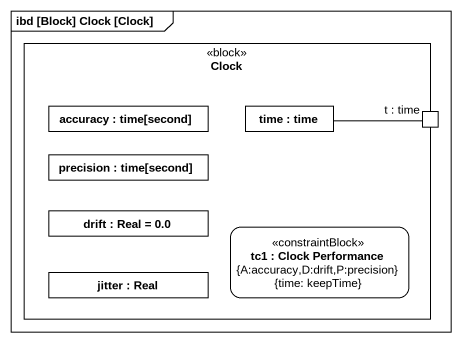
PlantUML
@startuml
mainframe ibd [Block] Clock [Clock]
rectangle Clock <<block>> {
  rectangle "accuracy : time[second]" as accuracy
  rectangle "time : time" as time
  rectangle "precision : time[second]" as precision
  port "t : time" as t_time
  rectangle "drift : Real = 0.0" as drift
  rectangle "tc1 : Clock Performance\n{A:accuracy,D:drift,P:precision}\n{time: keepTime}" as tc1 <<constraintBlock>>
  rectangle "jitter : Real" as jitter
}
time -right- t_time
@enduml
